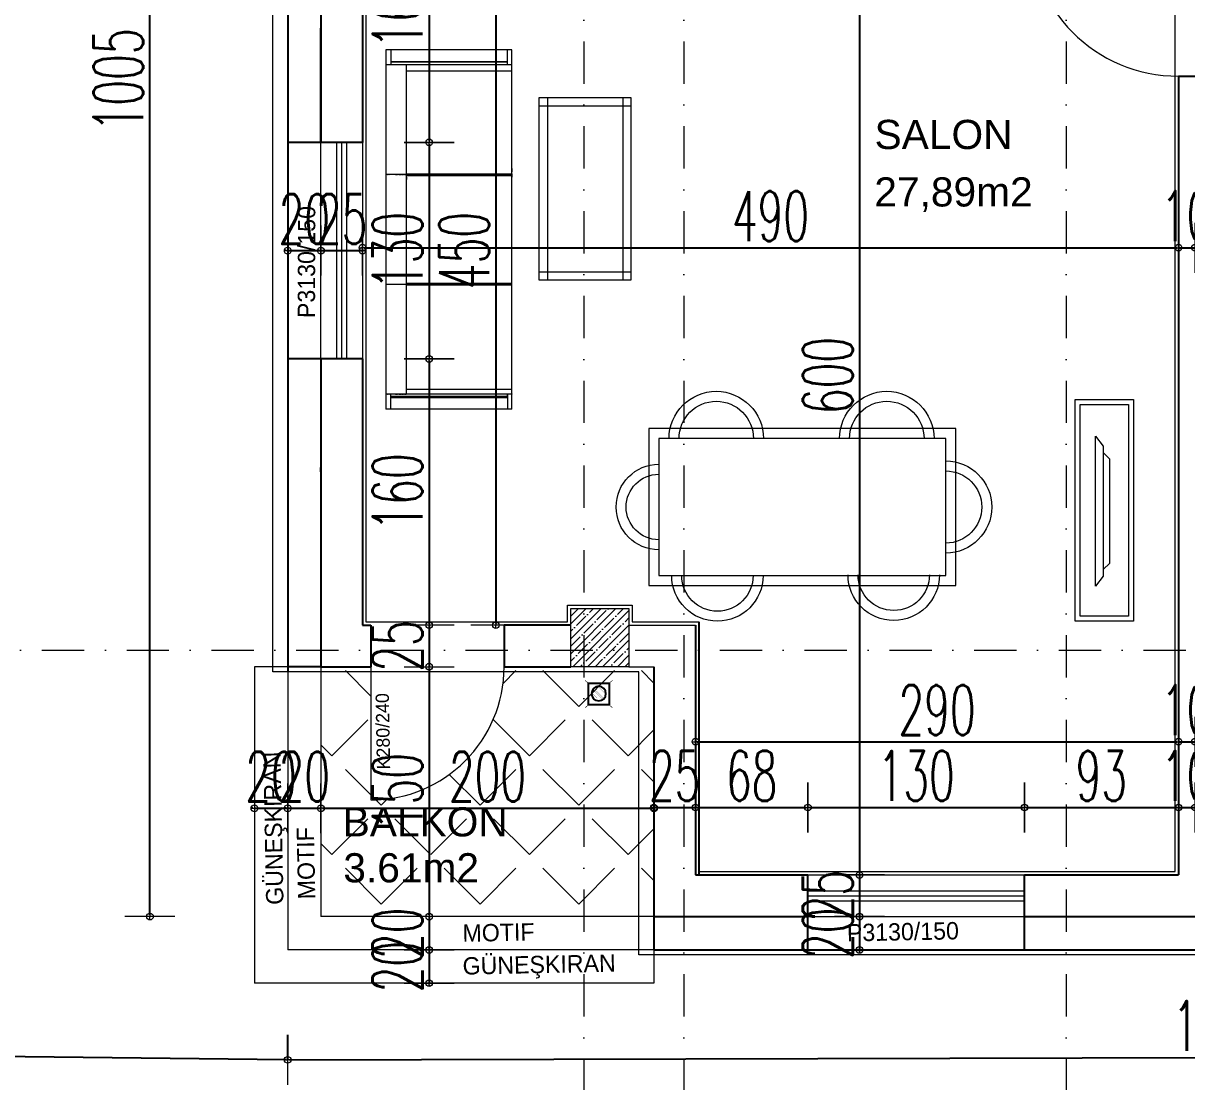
# Model space of a CAD drawing. Header units: millimetres. Extents: x -16104 to 67872, y -88009 to 12107.
# Drawn here: x 14898 to 15597, y -7693 to -7058 of the extents above; entities that cross this region are included whole.
import ezdxf

# ---------------------------------------------------------------- set-up
doc = ezdxf.new("R2010")
doc.units = ezdxf.units.MM
doc.linetypes.add('DASHDOTX2', pattern=[50.8, 25.4, -12.7, 0, -12.7])
doc.layers.get('0').update_dxf_attribs({"color": 241})
for name, color, linetype, lineweight in [('akslar', 144, 'Continuous', 20), ('bacas', 11, 'Continuous', 5), ('balkon', 6, 'Continuous', 5), ('duvar', 123, 'Continuous', 25), ('emsal&kolon', 1, 'Continuous', 5), ('kapı', 3, 'Continuous', 5), ('kolon', 1, 'Continuous', 5), ('OLCU', 54, 'Continuous', 13), ('pencere', 5, 'Continuous', 5), ('POZ', 36, 'Continuous', 18), ('SıVA', 40, 'Continuous', 9), ('tefriş', 30, 'Continuous', 5), ('ÖLÇÜ', 252, 'Continuous', 20)]:
    doc.layers.add(name, color=color, linetype=linetype, lineweight=lineweight)
doc.layers.add('tarama korıdor', color=33, linetype='Continuous')
doc.styles.add('DIM', font='Txttw.shx', dxfattribs={"width": 0.6})
doc.styles.add('M2', font='stylu.ttf', dxfattribs={"height": 10})
doc.dimstyles.new('50', dxfattribs={"dimscale": 0, "dimtxt": 30, "dimasz": 1, "dimexe": 0, "dimexo": 2, "dimgap": 4, "dimtad": 1, "dimdec": 0, "dimzin": 0, "dimdsep": 46, "dimtxsty": 'DIM', "dimblk1": 'DOT', "dimblk2": 'DOT', "dimsah": 1, "dimcen": 1.5, "dimdle": 3, "dimse1": 1, "dimse2": 1, "dimclrd": 256, "dimclre": 9, "dimclrt": 256, "dimadec": 0, "dimazin": 0, "dimtfac": 0.24, "dimtdec": 0, "dimtix": 1, "dimtmove": 2, "dimatfit": 3, "dimldrblk": 'DOT', "dimfxl": 0, "dimtolj": 1, "dimtzin": 15, "dimarcsym": 0})

# ---------------------------------------------------------------- blocks, each defined once
blk = doc.blocks.new('DFG')
at = {"layer": 'tefriş'}
for points in [[(38169.15, -3228.78), (38169.11, -3095.78), (38204.11, -3095.77), (38204.15, -3228.77)], [(38172.15, -3225.78), (38172.11, -3098.78), (38201.11, -3098.77), (38201.15, -3225.77)], [(38187.31, -3200.75), (38187.26, -3122.74), (38191.96, -3116.74), (38192.02, -3206.74)]]:
    blk.add_lwpolyline(points, close=True, dxfattribs=at)
blk.add_lwpolyline([(38187.26, -3126.64), (38183.36, -3130.59), (38183.41, -3192.9), (38187.31, -3196.85)], dxfattribs=at)
blk = doc.blocks.new('sec')
at = {"layer": 'bacas'}
for p, q in [((9731.12, -593.55), (9731.12, -669.3)), ((9731.12, -593.55), (9946.75, -593.55)), ((9731.12, -593.55), (9731.12, -669.3)), ((9736.37, -593.55), (9738.37, -593.55)), ((9736.37, -593.55), (9738.37, -593.55)), ((9739.62, -593.55), (9741.62, -593.55)), ((9739.62, -593.55), (9741.62, -593.55)), ((9740.12, -593.55), (9740.12, -669.3)), ((9740.37, -593.55), (9740.12, -593.55)), ((9740.12, -593.55), (9740.12, -669.3)), ((9740.37, -593.55), (9740.12, -593.55)), ((9743.12, -656.8), (9743.12, -593.55)), ((9743.12, -656.8), (9743.12, -593.55)), ((9797, -593.55), (9946.75, -593.55)), ((9805.56, -593.55), (9805.56, -656.8)), ((9805.56, -593.55), (9805.56, -656.8)), ((9806.12, -669.3), (9806.12, -593.55)), ((9806.12, -669.3), (9806.12, -593.55)), ((9806.62, -593.55), (9806.62, -656.8)), ((9806.62, -593.55), (9806.62, -656.8)), ((9872.37, -593.55), (9870.37, -593.55)), ((9872.37, -593.55), (9870.37, -593.55)), ((9871.18, -593.55), (9871.18, -656.8)), ((9871.62, -593.55), (9871.87, -593.55)), ((9871.62, -593.55), (9871.87, -593.55)), ((9871.87, -593.55), (9871.87, -669.3)), ((9872.25, -593.55), (9872.25, -656.8)), ((9875.62, -593.55), (9873.62, -593.55)), ((9875.62, -593.55), (9873.62, -593.55)), ((9934.26, -656.8), (9934.26, -593.55)), ((9937.83, -593.56), (9937.83, -669.31)), ((9946.83, -593.56), (9946.83, -669.31)), ((9946.83, -593.56), (9946.83, -669.31)), ((9740.12, -596.3), (9731.12, -596.3)), ((9740.12, -596.3), (9731.12, -596.3)), ((9737.12, -596.3), (9736.37, -596.3)), ((9737.12, -596.3), (9736.37, -596.3)), ((9738.12, -666.3), (9738.12, -596.3)), ((9738.12, -596.3), (9739.62, -596.3)), ((9738.12, -666.3), (9738.12, -596.3)), ((9738.12, -596.3), (9739.62, -596.3)), ((9738.37, -596.3), (9738.62, -596.3)), ((9738.37, -596.3), (9738.62, -596.3)), ((9738.62, -596.3), (9738.62, -666.3)), ((9738.62, -596.3), (9738.62, -666.3)), ((9937.75, -596.3), (9946.75, -596.3)), ((9937.75, -596.3), (9946.75, -596.3)), ((9939.33, -596.31), (9939.33, -666.31)), ((9939.33, -596.31), (9939.33, -666.31)), ((9939.83, -666.31), (9939.83, -596.31)), ((9939.83, -666.31), (9939.83, -596.31)), ((9740.12, -656.8), (9871.87, -656.8)), ((9740.12, -656.8), (9740.37, -656.8)), ((9740.12, -656.8), (9937.83, -656.8)), ((9740.12, -656.8), (9740.37, -656.8)), ((9741.62, -656.8), (9743.12, -656.8)), ((9741.62, -656.8), (9743.12, -656.8)), ((9870.37, -656.8), (9868.87, -656.8)), ((9870.37, -656.8), (9868.87, -656.8)), ((9871.87, -656.8), (9871.62, -656.8)), ((9871.87, -656.8), (9871.62, -656.8)), ((9740.12, -657.3), (9740.12, -657.05)), ((9740.12, -657.3), (9740.12, -657.05)), ((9740.12, -657.8), (9740.12, -657.55)), ((9740.12, -657.8), (9740.12, -657.55)), ((9740.12, -658.3), (9740.12, -658.05)), ((9740.12, -658.3), (9740.12, -658.05)), ((9740.12, -658.8), (9740.12, -658.55)), ((9740.12, -658.8), (9740.12, -658.55)), ((9740.12, -659.3), (9740.12, -659.05)), ((9740.12, -659.3), (9740.12, -659.05)), ((9740.12, -659.8), (9740.12, -659.55)), ((9740.12, -659.8), (9740.12, -659.55)), ((9740.12, -660.3), (9740.12, -660.05)), ((9740.12, -660.3), (9740.12, -660.05)), ((9740.12, -661.05), (9740.12, -660.55)), ((9740.12, -661.05), (9740.12, -660.55)), ((9740.12, -661.55), (9740.12, -661.3)), ((9740.12, -661.55), (9740.12, -661.3)), ((9740.12, -662.3), (9740.12, -662.05)), ((9740.12, -662.3), (9740.12, -662.05)), ((9740.12, -663.05), (9740.12, -662.8)), ((9740.12, -663.05), (9740.12, -662.8)), ((9740.12, -663.8), (9740.12, -663.55)), ((9740.12, -663.8), (9740.12, -663.55)), ((9871.87, -657.3), (9871.87, -657.05)), ((9871.87, -657.3), (9871.87, -657.05)), ((9871.87, -657.8), (9871.87, -657.55)), ((9871.87, -657.8), (9871.87, -657.55)), ((9871.87, -658.3), (9871.87, -658.05)), ((9871.87, -658.3), (9871.87, -658.05)), ((9871.87, -658.8), (9871.87, -658.55)), ((9871.87, -658.8), (9871.87, -658.55)), ((9871.87, -659.3), (9871.87, -659.05)), ((9871.87, -659.3), (9871.87, -659.05)), ((9871.87, -659.8), (9871.87, -659.55)), ((9871.87, -659.8), (9871.87, -659.55)), ((9871.87, -660.3), (9871.87, -660.05)), ((9871.87, -660.3), (9871.87, -660.05)), ((9871.87, -661.05), (9871.87, -660.55)), ((9871.87, -661.05), (9871.87, -660.55)), ((9871.87, -661.55), (9871.87, -661.3)), ((9871.87, -661.55), (9871.87, -661.3)), ((9871.87, -662.3), (9871.87, -662.05)), ((9871.87, -662.3), (9871.87, -662.05)), ((9871.87, -663.05), (9871.87, -662.8)), ((9871.87, -663.05), (9871.87, -662.8)), ((9871.87, -663.8), (9871.87, -663.55)), ((9871.87, -663.8), (9871.87, -663.55)), ((9731.12, -666.3), (9740.12, -666.3)), ((9731.12, -666.3), (9740.12, -666.3)), ((9946.83, -669.31), (9731.12, -669.3)), ((9740.12, -667.55), (9740.12, -667.3)), ((9740.12, -667.55), (9740.12, -667.3)), ((9740.12, -668.3), (9740.12, -668.05)), ((9740.12, -668.3), (9740.12, -668.05)), ((9946.83, -669.31), (9797.08, -669.31)), ((9871.87, -667.55), (9871.87, -667.3)), ((9871.87, -667.55), (9871.87, -667.3)), ((9871.87, -668.3), (9871.87, -668.05)), ((9871.87, -668.3), (9871.87, -668.05)), ((9946.83, -666.31), (9937.83, -666.31)), ((9946.83, -666.31), (9937.83, -666.31))]:
    blk.add_line(p, q, dxfattribs=at)
blk = doc.blocks.new('NEWBLOCK5')
at = {"layer": 'bacas'}
for p, q in [((1.4704, -0.1965), (0.3729, -0.1965)), ((0.3729, -0.1965), (0.3729, -0.749)), ((0.4229, -0.1965), (0.4229, -0.749)), ((1.4204, -0.1965), (1.4204, -0.749)), ((1.4704, -0.749), (1.4704, -0.1965)), ((0.3729, -0.2465), (1.4704, -0.2465)), ((1.4704, -0.7015), (0.3729, -0.7015)), ((0.3729, -0.749), (1.4704, -0.749))]:
    blk.add_line(p, q, dxfattribs=at)
blk = doc.blocks.new('rb')
at = {"layer": 'tefriş'}
for points in [[(1548.4, 487.07), (1595.5, 487.07), (1595.5, 394.92), (1548.4, 394.92)], [(1551.4, 484.07), (1592.5, 484.07), (1592.5, 397.92), (1551.4, 397.92)]]:
    blk.add_lwpolyline(points, close=True, dxfattribs=at)
for centre, radius, start, end in [((1571.95, 484.07), 12.83, 0, 180), ((1571.95, 484.07), 9.83, 0, 180), ((1551.4, 466.84), 14.18, 90, 270), ((1592.5, 466.49), 13.72, 270, 90), ((1551.4, 466.84), 11.18, 90, 270), ((1592.5, 466.49), 10.72, 270, 90), ((1551.4, 415.62), 14.18, 90, 270), ((1551.4, 415.62), 11.18, 90, 270), ((1592.29, 413.54), 13.72, 270, 90), ((1592.29, 413.54), 10.72, 270, 90), ((1571.95, 397.92), 13.83, 180, 0), ((1571.95, 397.92), 10.83, 180, 0)]:
    blk.add_arc(centre, radius, start, end, dxfattribs=at)
blk = doc.blocks.new('DOT')
for p, q in [((0, 15), (0, -15)), ((-2, 0), (0, 0)), ((2, 0), (0, 0))]:
    blk.add_line(p, q)
blk.add_circle((0, 0), 2)
blk = doc.blocks.new('*D6385')
at = {"layer": 'Defpoints', "color": 0, "transparency": 16777216}
for p in [(15101.71, -6969.56), (15101.71, -7129.31), (15141.71, -7129.31)]:
    blk.add_point(p, dxfattribs=at)
at = {"layer": 'OLCU', "lineweight": -2, "transparency": 16777216}
blk.add_line((15141.71, -6970.56), (15141.71, -7128.31), dxfattribs=at)
for p, rotation in [((15141.71, -6969.56), 90), ((15141.71, -7129.31), 270)]:
    blk.add_blockref('DOT', p, dxfattribs=dict(at, rotation=rotation))
at = {"layer": 'OLCU', "transparency": 16777216, "insert": (15122.71, -7049.44), "char_height": 30, "attachment_point": 5, "rotation": 90, "style": 'DIM'}
blk.add_mtext('\\A1;160', dxfattribs=at)
blk = doc.blocks.new('*D6386')
at = {"layer": 'Defpoints', "color": 0, "transparency": 16777216}
for p in [(15101.71, -7129.31), (15101.71, -7259.31), (15141.71, -7259.31)]:
    blk.add_point(p, dxfattribs=at)
at = {"layer": 'OLCU', "lineweight": -2, "transparency": 16777216}
blk.add_line((15141.71, -7130.31), (15141.71, -7258.31), dxfattribs=at)
for p, rotation in [((15141.71, -7129.31), 90), ((15141.71, -7259.31), 270)]:
    blk.add_blockref('DOT', p, dxfattribs=dict(at, rotation=rotation))
at = {"layer": 'OLCU', "transparency": 16777216, "insert": (15122.71, -7194.31), "char_height": 30, "attachment_point": 5, "rotation": 90, "style": 'DIM'}
blk.add_mtext('\\A1;130', dxfattribs=at)
blk = doc.blocks.new('*D6387')
at = {"layer": 'Defpoints', "color": 0, "transparency": 16777216}
for p in [(15101.71, -7259.31), (15101.71, -7419.06), (15141.71, -7419.06)]:
    blk.add_point(p, dxfattribs=at)
at = {"layer": 'OLCU', "lineweight": -2, "transparency": 16777216}
blk.add_line((15141.71, -7260.31), (15141.71, -7418.06), dxfattribs=at)
for p, rotation in [((15141.71, -7259.31), 90), ((15141.71, -7419.06), 270)]:
    blk.add_blockref('DOT', p, dxfattribs=dict(at, rotation=rotation))
at = {"layer": 'OLCU', "transparency": 16777216, "insert": (15122.71, -7339.19), "char_height": 30, "attachment_point": 5, "rotation": 90, "style": 'DIM'}
blk.add_mtext('\\A1;160', dxfattribs=at)
blk = doc.blocks.new('*D6388')
at = {"layer": 'Defpoints', "color": 0, "transparency": 16777216}
for p in [(15106.71, -7419.06), (15106.71, -7444.06), (15141.71, -7444.06)]:
    blk.add_point(p, dxfattribs=at)
at = {"layer": 'OLCU', "lineweight": -2, "transparency": 16777216}
for p, q in [((15141.71, -7418.06), (15141.71, -7417.06)), ((15141.71, -7419.06), (15141.71, -7444.06)), ((15141.71, -7445.06), (15141.71, -7446.06))]:
    blk.add_line(p, q, dxfattribs=at)
for p, rotation in [((15141.71, -7419.06), 270), ((15141.71, -7444.06), 90)]:
    blk.add_blockref('DOT', p, dxfattribs=dict(at, rotation=rotation))
at = {"layer": 'OLCU', "transparency": 16777216, "insert": (15122.71, -7431.56), "char_height": 30, "attachment_point": 5, "rotation": 90, "style": 'DIM'}
blk.add_mtext('\\A1;25', dxfattribs=at)
blk = doc.blocks.new('*D6389')
at = {"layer": 'Defpoints', "color": 0, "transparency": 16777216}
for p in [(15106.71, -7444.06), (15106.71, -7594.06), (15141.71, -7594.06)]:
    blk.add_point(p, dxfattribs=at)
at = {"layer": 'OLCU', "lineweight": -2, "transparency": 16777216}
blk.add_line((15141.71, -7445.06), (15141.71, -7593.06), dxfattribs=at)
for p, rotation in [((15141.71, -7444.06), 90), ((15141.71, -7594.06), 270)]:
    blk.add_blockref('DOT', p, dxfattribs=dict(at, rotation=rotation))
at = {"layer": 'OLCU', "transparency": 16777216, "insert": (15122.71, -7519.06), "char_height": 30, "attachment_point": 5, "rotation": 90, "style": 'DIM'}
blk.add_mtext('\\A1;150', dxfattribs=at)
blk = doc.blocks.new('*D6390')
at = {"layer": 'Defpoints', "color": 0, "transparency": 16777216}
for p in [(15141.71, -7594.06), (15141.71, -7614.06), (15142.54, -7614.06)]:
    blk.add_point(p, dxfattribs=at)
at = {"layer": 'OLCU', "lineweight": -2, "transparency": 16777216}
for p, q in [((15141.71, -7593.06), (15141.71, -7592.06)), ((15141.71, -7594.06), (15141.71, -7614.06)), ((15141.71, -7615.06), (15141.71, -7616.06))]:
    blk.add_line(p, q, dxfattribs=at)
for p, rotation in [((15141.71, -7594.06), 270), ((15141.71, -7614.06), 90)]:
    blk.add_blockref('DOT', p, dxfattribs=dict(at, rotation=rotation))
at = {"layer": 'OLCU', "transparency": 16777216, "insert": (15122.71, -7604.06), "char_height": 30, "attachment_point": 5, "rotation": 90, "style": 'DIM'}
blk.add_mtext('\\A1;20', dxfattribs=at)
blk = doc.blocks.new('*D6079')
at = {"layer": 'Defpoints', "color": 0, "transparency": 16777216}
for p in [(15141.71, -7614.06), (15141.71, -7634.06), (15141.71, -7634.06)]:
    blk.add_point(p, dxfattribs=at)
at = {"layer": 'OLCU', "lineweight": -2, "transparency": 16777216}
for p, q in [((15141.71, -7613.06), (15141.71, -7612.06)), ((15141.71, -7614.06), (15141.71, -7634.06)), ((15141.71, -7635.06), (15141.71, -7636.06))]:
    blk.add_line(p, q, dxfattribs=at)
for p, rotation in [((15141.71, -7614.06), 270), ((15141.71, -7634.06), 90)]:
    blk.add_blockref('DOT', p, dxfattribs=dict(at, rotation=rotation))
at = {"layer": 'OLCU', "transparency": 16777216, "insert": (15122.71, -7624.06), "char_height": 30, "attachment_point": 5, "rotation": 90, "style": 'DIM'}
blk.add_mtext('\\A1;20', dxfattribs=at)
blk = doc.blocks.new('*D6084')
at = {"layer": 'Defpoints', "color": 0, "transparency": 16777216}
for p in [(15181.71, -6969.56), (15181.71, -7419.06), (15181.71, -7419.06)]:
    blk.add_point(p, dxfattribs=at)
at = {"layer": 'OLCU', "lineweight": -2, "transparency": 16777216}
blk.add_line((15181.71, -6970.56), (15181.71, -7418.06), dxfattribs=at)
for p, rotation in [((15181.71, -6969.56), 90), ((15181.71, -7419.06), 270)]:
    blk.add_blockref('DOT', p, dxfattribs=dict(at, rotation=rotation))
at = {"layer": 'OLCU', "transparency": 16777216, "insert": (15162.71, -7194.31), "char_height": 30, "attachment_point": 5, "rotation": 90, "style": 'DIM'}
blk.add_mtext('\\A1;450', dxfattribs=at)
blk = doc.blocks.new('*D6420')
at = {"layer": 'Defpoints', "color": 0, "transparency": 16777216}
for p in [(15076.71, -7194.31), (15056.71, -7259.31), (15076.71, -7259.31)]:
    blk.add_point(p, dxfattribs=at)
at = {"layer": 'OLCU', "lineweight": -2, "transparency": 16777216}
for p, q in [((15055.71, -7194.31), (15054.71, -7194.31)), ((15056.71, -7194.31), (15076.71, -7194.31)), ((15077.71, -7194.31), (15078.71, -7194.31))]:
    blk.add_line(p, q, dxfattribs=at)
blk.add_blockref('DOT', (15056.71, -7194.31), dxfattribs=at)
at = {"layer": 'OLCU', "lineweight": -2, "transparency": 16777216, "rotation": 180}
blk.add_blockref('DOT', (15076.71, -7194.31), dxfattribs=at)
at = {"layer": 'OLCU', "transparency": 16777216, "insert": (15066.71, -7175.31), "char_height": 30, "attachment_point": 5, "style": 'DIM'}
blk.add_mtext('\\A1;20', dxfattribs=at)
blk = doc.blocks.new('*D6122')
at = {"layer": 'Defpoints', "color": 0, "transparency": 16777216}
for p in [(15076.71, -7194.31), (15101.71, -7194.31), (15101.71, -7194.31)]:
    blk.add_point(p, dxfattribs=at)
at = {"layer": 'OLCU', "lineweight": -2, "transparency": 16777216}
for p, q in [((15075.71, -7194.31), (15074.71, -7194.31)), ((15076.71, -7194.31), (15101.71, -7194.31)), ((15102.71, -7194.31), (15103.71, -7194.31))]:
    blk.add_line(p, q, dxfattribs=at)
blk.add_blockref('DOT', (15076.71, -7194.31), dxfattribs=at)
at = {"layer": 'OLCU', "lineweight": -2, "transparency": 16777216, "rotation": 180}
blk.add_blockref('DOT', (15101.71, -7194.31), dxfattribs=at)
at = {"layer": 'OLCU', "transparency": 16777216, "insert": (15089.21, -7175.31), "char_height": 30, "attachment_point": 5, "style": 'DIM'}
blk.add_mtext('\\A1;25', dxfattribs=at)
blk = doc.blocks.new('*D6123')
at = {"layer": 'Defpoints', "color": 0, "transparency": 16777216}
for p in [(15101.71, -7194.31), (15591.71, -7192.53), (15591.71, -7194.31)]:
    blk.add_point(p, dxfattribs=at)
at = {"layer": 'OLCU', "lineweight": -2, "transparency": 16777216}
blk.add_line((15102.71, -7192.53), (15590.71, -7192.53), dxfattribs=at)
at = {"layer": 'OLCU', "lineweight": -2, "transparency": 16777216, "rotation": 180}
blk.add_blockref('DOT', (15101.71, -7192.53), dxfattribs=at)
at = {"layer": 'OLCU', "lineweight": -2, "transparency": 16777216}
blk.add_blockref('DOT', (15591.71, -7192.53), dxfattribs=at)
at = {"layer": 'OLCU', "transparency": 16777216, "insert": (15346.71, -7173.53), "char_height": 30, "attachment_point": 5, "style": 'DIM'}
blk.add_mtext('\\A1;490', dxfattribs=at)
blk = doc.blocks.new('*D6124')
at = {"layer": 'Defpoints', "color": 0, "transparency": 16777216}
for p in [(15591.71, -7192.53), (15601.71, -7192.53), (15601.71, -7192.53)]:
    blk.add_point(p, dxfattribs=at)
at = {"layer": 'OLCU', "lineweight": -2, "transparency": 16777216}
for p, q in [((15590.71, -7192.53), (15589.71, -7192.53)), ((15591.71, -7192.53), (15601.71, -7192.53)), ((15602.71, -7192.53), (15603.71, -7192.53))]:
    blk.add_line(p, q, dxfattribs=at)
blk.add_blockref('DOT', (15591.71, -7192.53), dxfattribs=at)
at = {"layer": 'OLCU', "lineweight": -2, "transparency": 16777216, "rotation": 180}
blk.add_blockref('DOT', (15601.71, -7192.53), dxfattribs=at)
at = {"layer": 'OLCU', "transparency": 16777216, "insert": (15596.71, -7173.53), "char_height": 30, "attachment_point": 5, "style": 'DIM'}
blk.add_mtext('\\A1;10', dxfattribs=at)
blk = doc.blocks.new('*D6129')
at = {"layer": 'Defpoints', "color": 0, "transparency": 16777216}
for p in [(15036.71, -7529.06), (15056.71, -7529.06), (15056.71, -7529.06)]:
    blk.add_point(p, dxfattribs=at)
at = {"layer": 'OLCU', "lineweight": -2, "transparency": 16777216}
for p, q in [((15035.71, -7529.06), (15034.71, -7529.06)), ((15036.71, -7529.06), (15056.71, -7529.06)), ((15057.71, -7529.06), (15058.71, -7529.06))]:
    blk.add_line(p, q, dxfattribs=at)
blk.add_blockref('DOT', (15036.71, -7529.06), dxfattribs=at)
at = {"layer": 'OLCU', "lineweight": -2, "transparency": 16777216, "rotation": 180}
blk.add_blockref('DOT', (15056.71, -7529.06), dxfattribs=at)
at = {"layer": 'OLCU', "transparency": 16777216, "insert": (15046.71, -7510.06), "char_height": 30, "attachment_point": 5, "style": 'DIM'}
blk.add_mtext('\\A1;20', dxfattribs=at)
blk = doc.blocks.new('*D6421')
at = {"layer": 'Defpoints', "color": 0, "transparency": 16777216}
for p in [(15056.71, -7529.06), (15076.71, -7529.06), (15076.71, -7529.06)]:
    blk.add_point(p, dxfattribs=at)
at = {"layer": 'OLCU', "lineweight": -2, "transparency": 16777216}
for p, q in [((15055.71, -7529.06), (15054.71, -7529.06)), ((15056.71, -7529.06), (15076.71, -7529.06)), ((15077.71, -7529.06), (15078.71, -7529.06))]:
    blk.add_line(p, q, dxfattribs=at)
blk.add_blockref('DOT', (15056.71, -7529.06), dxfattribs=at)
at = {"layer": 'OLCU', "lineweight": -2, "transparency": 16777216, "rotation": 180}
blk.add_blockref('DOT', (15076.71, -7529.06), dxfattribs=at)
at = {"layer": 'OLCU', "transparency": 16777216, "insert": (15066.71, -7510.06), "char_height": 30, "attachment_point": 5, "style": 'DIM'}
blk.add_mtext('\\A1;20', dxfattribs=at)
blk = doc.blocks.new('*D6422')
at = {"layer": 'Defpoints', "color": 0, "transparency": 16777216}
for p in [(15076.71, -7454.06), (15276.71, -7454.06), (15276.71, -7529.06)]:
    blk.add_point(p, dxfattribs=at)
at = {"layer": 'OLCU', "lineweight": -2, "transparency": 16777216}
blk.add_line((15077.71, -7529.06), (15275.71, -7529.06), dxfattribs=at)
at = {"layer": 'OLCU', "lineweight": -2, "transparency": 16777216, "rotation": 180}
blk.add_blockref('DOT', (15076.71, -7529.06), dxfattribs=at)
at = {"layer": 'OLCU', "lineweight": -2, "transparency": 16777216}
blk.add_blockref('DOT', (15276.71, -7529.06), dxfattribs=at)
at = {"layer": 'OLCU', "transparency": 16777216, "insert": (15176.71, -7510.06), "char_height": 30, "attachment_point": 5, "style": 'DIM'}
blk.add_mtext('\\A1;200', dxfattribs=at)
blk = doc.blocks.new('*D6130')
at = {"layer": 'Defpoints', "color": 0, "transparency": 16777216}
for p in [(15276.71, -7528.58), (15301.71, -7528.58), (15301.71, -7528.58)]:
    blk.add_point(p, dxfattribs=at)
at = {"layer": 'OLCU', "lineweight": -2, "transparency": 16777216}
for p, q in [((15275.71, -7528.58), (15274.71, -7528.58)), ((15276.71, -7528.58), (15301.71, -7528.58)), ((15302.71, -7528.58), (15303.71, -7528.58))]:
    blk.add_line(p, q, dxfattribs=at)
blk.add_blockref('DOT', (15276.71, -7528.58), dxfattribs=at)
at = {"layer": 'OLCU', "lineweight": -2, "transparency": 16777216, "rotation": 180}
blk.add_blockref('DOT', (15301.71, -7528.58), dxfattribs=at)
at = {"layer": 'OLCU', "transparency": 16777216, "insert": (15289.21, -7509.58), "char_height": 30, "attachment_point": 5, "style": 'DIM'}
blk.add_mtext('\\A1;25', dxfattribs=at)
blk = doc.blocks.new('*D6131')
at = {"layer": 'Defpoints', "color": 0, "transparency": 16777216}
for p in [(15369.21, -7528.58), (15301.71, -7569.06), (15369.21, -7579.06)]:
    blk.add_point(p, dxfattribs=at)
at = {"layer": 'OLCU', "lineweight": -2, "transparency": 16777216}
blk.add_line((15302.71, -7528.58), (15368.21, -7528.58), dxfattribs=at)
at = {"layer": 'OLCU', "lineweight": -2, "transparency": 16777216, "rotation": 180}
blk.add_blockref('DOT', (15301.71, -7528.58), dxfattribs=at)
at = {"layer": 'OLCU', "lineweight": -2, "transparency": 16777216}
blk.add_blockref('DOT', (15369.21, -7528.58), dxfattribs=at)
at = {"layer": 'OLCU', "transparency": 16777216, "insert": (15335.46, -7509.58), "char_height": 30, "attachment_point": 5, "style": 'DIM'}
blk.add_mtext('\\A1;68', dxfattribs=at)
blk = doc.blocks.new('*D6132')
at = {"layer": 'Defpoints', "color": 0, "transparency": 16777216}
for p in [(15499.21, -7528.61), (15369.21, -7579.06), (15499.21, -7579.06)]:
    blk.add_point(p, dxfattribs=at)
at = {"layer": 'OLCU', "lineweight": -2, "transparency": 16777216}
blk.add_line((15370.21, -7528.61), (15498.21, -7528.61), dxfattribs=at)
at = {"layer": 'OLCU', "lineweight": -2, "transparency": 16777216, "rotation": 180}
blk.add_blockref('DOT', (15369.21, -7528.61), dxfattribs=at)
at = {"layer": 'OLCU', "lineweight": -2, "transparency": 16777216}
blk.add_blockref('DOT', (15499.21, -7528.61), dxfattribs=at)
at = {"layer": 'OLCU', "transparency": 16777216, "insert": (15434.21, -7509.61), "char_height": 30, "attachment_point": 5, "style": 'DIM'}
blk.add_mtext('\\A1;130', dxfattribs=at)
blk = doc.blocks.new('*D6133')
at = {"layer": 'Defpoints', "color": 0, "transparency": 16777216}
for p in [(15499.21, -7528.61), (15591.71, -7528.61), (15591.71, -7528.61)]:
    blk.add_point(p, dxfattribs=at)
at = {"layer": 'OLCU', "lineweight": -2, "transparency": 16777216}
blk.add_line((15500.21, -7528.61), (15590.71, -7528.61), dxfattribs=at)
at = {"layer": 'OLCU', "lineweight": -2, "transparency": 16777216, "rotation": 180}
blk.add_blockref('DOT', (15499.21, -7528.61), dxfattribs=at)
at = {"layer": 'OLCU', "lineweight": -2, "transparency": 16777216}
blk.add_blockref('DOT', (15591.71, -7528.61), dxfattribs=at)
at = {"layer": 'OLCU', "transparency": 16777216, "insert": (15545.46, -7509.61), "char_height": 30, "attachment_point": 5, "style": 'DIM'}
blk.add_mtext('\\A1;93', dxfattribs=at)
blk = doc.blocks.new('*D6134')
at = {"layer": 'Defpoints', "color": 0, "transparency": 16777216}
for p in [(15591.71, -7528.61), (15601.71, -7528.61), (15601.71, -7528.61)]:
    blk.add_point(p, dxfattribs=at)
at = {"layer": 'OLCU', "lineweight": -2, "transparency": 16777216}
for p, q in [((15590.71, -7528.61), (15589.71, -7528.61)), ((15591.71, -7528.61), (15601.71, -7528.61)), ((15602.71, -7528.61), (15603.71, -7528.61))]:
    blk.add_line(p, q, dxfattribs=at)
blk.add_blockref('DOT', (15591.71, -7528.61), dxfattribs=at)
at = {"layer": 'OLCU', "lineweight": -2, "transparency": 16777216, "rotation": 180}
blk.add_blockref('DOT', (15601.71, -7528.61), dxfattribs=at)
at = {"layer": 'OLCU', "transparency": 16777216, "insert": (15596.71, -7509.61), "char_height": 30, "attachment_point": 5, "style": 'DIM'}
blk.add_mtext('\\A1;10', dxfattribs=at)
blk = doc.blocks.new('*D6140')
at = {"layer": 'Defpoints', "color": 0, "transparency": 16777216}
for p in [(15301.71, -7489.06), (15591.71, -7489.06), (15591.71, -7489.06)]:
    blk.add_point(p, dxfattribs=at)
at = {"layer": 'OLCU', "lineweight": -2, "transparency": 16777216}
blk.add_line((15302.71, -7489.06), (15590.71, -7489.06), dxfattribs=at)
at = {"layer": 'OLCU', "lineweight": -2, "transparency": 16777216, "rotation": 180}
blk.add_blockref('DOT', (15301.71, -7489.06), dxfattribs=at)
at = {"layer": 'OLCU', "lineweight": -2, "transparency": 16777216}
blk.add_blockref('DOT', (15591.71, -7489.06), dxfattribs=at)
at = {"layer": 'OLCU', "transparency": 16777216, "insert": (15446.71, -7470.06), "char_height": 30, "attachment_point": 5, "style": 'DIM'}
blk.add_mtext('\\A1;290', dxfattribs=at)
blk = doc.blocks.new('*D6141')
at = {"layer": 'Defpoints', "color": 0, "transparency": 16777216}
for p in [(15591.71, -7489.06), (15601.71, -7489.06), (15601.71, -7489.06)]:
    blk.add_point(p, dxfattribs=at)
at = {"layer": 'OLCU', "lineweight": -2, "transparency": 16777216}
for p, q in [((15590.71, -7489.06), (15589.71, -7489.06)), ((15591.71, -7489.06), (15601.71, -7489.06)), ((15602.71, -7489.06), (15603.71, -7489.06))]:
    blk.add_line(p, q, dxfattribs=at)
blk.add_blockref('DOT', (15591.71, -7489.06), dxfattribs=at)
at = {"layer": 'OLCU', "lineweight": -2, "transparency": 16777216, "rotation": 180}
blk.add_blockref('DOT', (15601.71, -7489.06), dxfattribs=at)
at = {"layer": 'OLCU', "transparency": 16777216, "insert": (15596.71, -7470.06), "char_height": 30, "attachment_point": 5, "style": 'DIM'}
blk.add_mtext('\\A1;10', dxfattribs=at)
blk = doc.blocks.new('*D6303')
at = {"layer": 'Defpoints', "color": 0, "transparency": 16777216}
for p in [(16181.71, -7677.27), (16181.71, -7677.27), (15056.71, -7680.01)]:
    blk.add_point(p, dxfattribs=at)
at = {"layer": 'OLCU', "lineweight": -2, "transparency": 16777216}
blk.add_line((15057.71, -7680.01), (16180.71, -7677.27), dxfattribs=at)
for p, rotation in [((15056.71, -7680.01), 180.1399202823359), ((16181.71, -7677.27), 0.1399202823359238)]:
    blk.add_blockref('DOT', p, dxfattribs=dict(at, rotation=rotation))
at = {"layer": 'OLCU', "transparency": 16777216, "insert": (15619.16, -7659.64), "char_height": 30, "attachment_point": 5, "rotation": 0.13992, "style": 'DIM'}
blk.add_mtext('\\A1;1125', dxfattribs=at)
blk = doc.blocks.new('A$C412C2498')
at = {"color": 5, "const_width": 0.6}
for points in [[(3.6, 24.3), (0.2, 27)], [(23.8, 24.3), (27.3, 27)], [(3.6, 3), (0.2, 0.2)], [(23.8, 3), (27.3, 0.2)]]:
    blk.add_lwpolyline(points, dxfattribs=at)
at = {"color": 5}
blk.add_lwpolyline([(23.8, 24.3), (3.6, 24.3), (3.6, 3), (23.8, 3)], close=True, dxfattribs=at)
at = {"const_width": 0.1}
for points in [[(6.7, 12.2), (14.6, 20.2)], [(6.8, 14.5), (12.4, 20.1)], [(7.1, 10.4), (16.4, 19.7)], [(7.9, 9.1), (17.8, 19)], [(8.8, 8), (18.9, 18.1)], [(10, 7.1), (19.8, 16.9)], [(11.3, 6.4), (20.4, 15.6)], [(13, 6), (20.8, 13.8)], [(14.8, 6.1), (20.8, 12.1)], [(17.4, 7), (19.8, 9.4)]]:
    blk.add_lwpolyline(points, dxfattribs=at)
blk.add_circle((13.7, 13.1), 7.12)
blk = doc.blocks.new('A$C5E2C1EC0')
at = {"xscale": 0.6105719971092185, "yscale": 0.6105719971092185, "zscale": 0.6105719971092185}
blk.add_blockref('A$C412C2498', (0, 0), dxfattribs=at)
blk = doc.blocks.new('*D6038')
at = {"layer": 'Defpoints', "color": 0, "transparency": 16777216}
for p in [(14424.71, -7672.63), (14424.71, -7672.63), (15056.71, -7680.01)]:
    blk.add_point(p, dxfattribs=at)
at = {"layer": 'OLCU', "lineweight": -2, "transparency": 16777216}
blk.add_line((15055.71, -7680), (14425.71, -7672.65), dxfattribs=at)
for p, rotation in [((14424.71, -7672.63), 179.3311844585351), ((15056.71, -7680.01), 359.3311844585351)]:
    blk.add_blockref('DOT', p, dxfattribs=dict(at, rotation=rotation))
at = {"layer": 'OLCU', "transparency": 16777216, "insert": (14740.93, -7657.32), "char_height": 30, "attachment_point": 5, "rotation": 359.33118, "style": 'DIM'}
blk.add_mtext('\\A1;632', dxfattribs=at)
blk = doc.blocks.new('*D6349')
at = {"layer": 'Defpoints', "color": 0, "transparency": 16777216}
for p in [(14974, -6589.56), (15076.71, -6589.56), (15076.71, -7594.06)]:
    blk.add_point(p, dxfattribs=at)
at = {"layer": 'OLCU', "lineweight": -2, "transparency": 16777216}
blk.add_line((14974, -7593.06), (14974, -6590.56), dxfattribs=at)
for p, rotation in [((14974, -6589.56), 90), ((14974, -7594.06), 270)]:
    blk.add_blockref('DOT', p, dxfattribs=dict(at, rotation=rotation))
at = {"layer": 'OLCU', "transparency": 16777216, "insert": (14955, -7091.81), "char_height": 30, "attachment_point": 5, "rotation": 90, "style": 'DIM'}
blk.add_mtext('\\A1;1005', dxfattribs=at)
blk = doc.blocks.new('*D6332')
at = {"layer": 'Defpoints', "color": 0, "transparency": 16777216}
for p in [(15400.12, -6969.56), (15400.12, -7569.06), (15400.12, -7569.06)]:
    blk.add_point(p, dxfattribs=at)
at = {"layer": 'OLCU', "lineweight": -2, "transparency": 16777216}
blk.add_line((15400.12, -6970.56), (15400.12, -7568.06), dxfattribs=at)
for p, rotation in [((15400.12, -6969.56), 90), ((15400.12, -7569.06), 270)]:
    blk.add_blockref('DOT', p, dxfattribs=dict(at, rotation=rotation))
at = {"layer": 'OLCU', "transparency": 16777216, "insert": (15381.12, -7269.31), "char_height": 30, "attachment_point": 5, "rotation": 90, "style": 'DIM'}
blk.add_mtext('\\A1;600', dxfattribs=at)
blk = doc.blocks.new('*D6333')
at = {"layer": 'Defpoints', "color": 0, "transparency": 16777216}
for p in [(15400.12, -7569.06), (15400.12, -7594.06), (15400.12, -7594.06)]:
    blk.add_point(p, dxfattribs=at)
at = {"layer": 'OLCU', "lineweight": -2, "transparency": 16777216}
for p, q in [((15400.12, -7568.06), (15400.12, -7567.06)), ((15400.12, -7569.06), (15400.12, -7594.06)), ((15400.12, -7595.06), (15400.12, -7596.06))]:
    blk.add_line(p, q, dxfattribs=at)
for p, rotation in [((15400.12, -7569.06), 270), ((15400.12, -7594.06), 90)]:
    blk.add_blockref('DOT', p, dxfattribs=dict(at, rotation=rotation))
at = {"layer": 'OLCU', "transparency": 16777216, "insert": (15381.12, -7581.56), "char_height": 30, "attachment_point": 5, "rotation": 90, "style": 'DIM'}
blk.add_mtext('\\A1;25', dxfattribs=at)
blk = doc.blocks.new('*D6334')
at = {"layer": 'Defpoints', "color": 0, "transparency": 16777216}
for p in [(15400.12, -7594.06), (15400.12, -7614.06), (15400.12, -7614.06)]:
    blk.add_point(p, dxfattribs=at)
at = {"layer": 'OLCU', "lineweight": -2, "transparency": 16777216}
for p, q in [((15400.12, -7593.06), (15400.12, -7592.06)), ((15400.12, -7594.06), (15400.12, -7614.06)), ((15400.12, -7615.06), (15400.12, -7616.06))]:
    blk.add_line(p, q, dxfattribs=at)
for p, rotation in [((15400.12, -7594.06), 270), ((15400.12, -7614.06), 90)]:
    blk.add_blockref('DOT', p, dxfattribs=dict(at, rotation=rotation))
at = {"layer": 'OLCU', "transparency": 16777216, "insert": (15381.12, -7604.06), "char_height": 30, "attachment_point": 5, "rotation": 90, "style": 'DIM'}
blk.add_mtext('\\A1;20', dxfattribs=at)

msp = doc.modelspace()

# ---------------------------------------------------------------- hatches: boundary and pattern name
at = {"layer": 'kolon'}
h = msp.add_hatch(dxfattribs=at)
h.set_pattern_fill('ANSI35,_O', color=256)
h.set_pattern_definition([(45, (-6379.724, -11854.48), (-4.490128, 4.490128), []), (45, (-6375.234, -11854.48), (-4.490128, 4.490128), [7.9375, -1.5875, 0, -1.5875])])
h.paths.add_polyline_path([(15261.71, -7444.06), (15261.71, -7409.06), (15226.71, -7409.06), (15226.71, -7444.06)])
at = {"layer": 'ÖLÇÜ'}
h = msp.add_hatch(dxfattribs=at)
h.set_pattern_fill('ANGLE,_O', color=256, scale=6, angle=45)
h.set_pattern_definition([(45, (-0.838, 0), (-29.63485, 29.63485), [30.48, -11.43]), (135, (-0.838, 0), (-29.63485, -29.63485), [30.48, -11.43])])
h.paths.add_polyline_path([(15276.71, -7444.06), (15261.71, -7444.06), (15234.67, -7444.06), (15234.67, -7594.06), (15276.71, -7594.06)])
h.paths.add_polyline_path([(15234.67, -7444.06), (15226.71, -7444.06), (15186.71, -7444.06, -0.414214), (15106.71, -7524.06), (15106.71, -7444.06), (15076.71, -7444.06), (15076.71, -7594.06), (15234.67, -7594.06)])
h.paths.add_polyline_path([(15100.21, -7547.99), (15100.21, -7490.13), (15145.21, -7490.13), (15145.21, -7547.99)], flags=24)
h.paths.add_polyline_path([(15100.21, -7626.13), (15100.21, -7581.99), (15145.21, -7581.99), (15145.21, -7626.13)], flags=9)
h.paths.add_polyline_path([(15044.64, -7487.56), (15088.78, -7487.56), (15088.78, -7532.56), (15044.64, -7532.56)], flags=9)
h.paths.add_polyline_path([(15146.06, -7487.56), (15207.35, -7487.56), (15207.35, -7532.56), (15146.06, -7532.56)], flags=25)
h.paths.add_polyline_path([(15088.06, -7551.49), (15176.03, -7551.49), (15176.03, -7578.12), (15088.06, -7578.12)], flags=24)
h.paths.add_polyline_path([(15089.16, -7523.68), (15193.3, -7523.68), (15193.3, -7550.54), (15089.16, -7550.54)], flags=24)

# ---------------------------------------------------------------- linework, layer by layer
at = {"layer": 'akslar', "linetype": 'DASHDOTX2'}
for p, q in [((15234.67, -5134.56), (15234.67, -7944.06)), ((15294.71, -5134.56), (15294.71, -7944.06)), ((15524.21, -5134.56), (15524.21, -7944.06)), ((14094.71, -7434.06), (17144.71, -7434.06))]:
    msp.add_line(p, q, dxfattribs=at)
at = {"layer": 'balkon'}
for p, q in [((15036.71, -7444.06), (15036.71, -7634.06)), ((15056.71, -7444.06), (15036.71, -7444.06)), ((15056.71, -7444.06), (15056.71, -7614.06)), ((15076.71, -7444.06), (15076.71, -7594.06)), ((15276.71, -7594.06), (15076.71, -7594.06)), ((15276.71, -7614.06), (15056.71, -7614.06)), ((15276.71, -7614.06), (15276.71, -7634.06)), ((15276.71, -7634.06), (15036.71, -7634.06))]:
    msp.add_line(p, q, dxfattribs=at)
at = {"layer": 'duvar'}
for p, q in [((15056.71, -6654.56), (15056.71, -7259.31)), ((15056.71, -6904.56), (15056.71, -7129.31)), ((15076.71, -6904.56), (15076.71, -7129.31)), ((15076.71, -6930.81), (15076.71, -7060.81)), ((15101.71, -6969.56), (15101.71, -7129.31)), ((15076.71, -7129.31), (15076.71, -7060.81)), ((15076.71, -7060.81), (15076.71, -7129.31)), ((15591.71, -7089.56), (15591.71, -7417.06)), ((15591.71, -7089.56), (15591.71, -7569.06)), ((15591.71, -7089.56), (15601.71, -7089.56)), ((15101.71, -7129.31), (15056.71, -7129.31)), ((15056.71, -7259.31), (15056.71, -7447.06)), ((15101.71, -7259.31), (15056.71, -7259.31)), ((15076.71, -7259.31), (15076.71, -7444.06)), ((15076.71, -7259.31), (15076.71, -7444.06)), ((15101.71, -7259.31), (15101.71, -7419.06)), ((15076.71, -7294.56), (15076.71, -7444.06)), ((15076.71, -7327.06), (15076.71, -7324.56)), ((15101.71, -7419.06), (15106.71, -7419.06)), ((15106.71, -7419.06), (15106.71, -7444.06)), ((15186.71, -7419.06), (15186.71, -7444.06)), ((15226.71, -7419.06), (15186.71, -7419.06)), ((15301.71, -7419.06), (15301.71, -7569.06)), ((15303.71, -7417.06), (15303.71, -7569.06)), ((15076.71, -7444.06), (15056.71, -7444.06)), ((15076.71, -7444.06), (15106.71, -7444.06)), ((15186.71, -7444.06), (15226.71, -7444.06)), ((15276.71, -7444.06), (15276.71, -7614.06)), ((15301.71, -7569.06), (15369.21, -7569.06)), ((15369.21, -7614.06), (15369.21, -7569.06)), ((15499.21, -7569.06), (15591.71, -7569.06)), ((15499.21, -7614.06), (15499.21, -7569.06)), ((15586.71, -7569.06), (15591.71, -7569.06)), ((15276.71, -7594.06), (15369.21, -7594.06)), ((15499.21, -7594.06), (15591.71, -7594.06)), ((15591.71, -7594.06), (15754.21, -7594.06)), ((15276.71, -7614.06), (15369.21, -7614.06)), ((15369.21, -7614.06), (15884.21, -7614.06)), ((15499.21, -7614.06), (15754.21, -7614.06))]:
    msp.add_line(p, q, dxfattribs=at)
at = {"layer": 'emsal&kolon'}
msp.add_lwpolyline([(15226.71, -7444.06), (15226.71, -7409.06), (15261.71, -7409.06), (15261.71, -7444.06), (15226.71, -7444.06)], dxfattribs=at)
at = {"layer": 'kapı'}
msp.add_line((15106.71, -7444.06), (15106.71, -7524.06), dxfattribs=at)
for centre, radius, start, end in [((15591.71, -6999.56), 90, 180, 270), ((15106.71, -7444.06), 80, 270, 0)]:
    msp.add_arc(centre, radius, start, end, dxfattribs=at)
at = {"layer": 'pencere'}
for p, q in [((15076.71, -7259.31), (15076.71, -7129.31)), ((15086.21, -7259.31), (15086.21, -7129.31)), ((15089.21, -7259.31), (15089.21, -7129.31)), ((15092.21, -7259.31), (15092.21, -7129.31)), ((15101.71, -7129.31), (15101.71, -7259.31)), ((15369.21, -7569.06), (15499.21, -7569.06)), ((15369.21, -7578.56), (15499.21, -7578.56)), ((15369.21, -7581.56), (15499.21, -7581.56)), ((15369.21, -7584.56), (15499.21, -7584.56)), ((15369.21, -7594.06), (15499.21, -7594.06))]:
    msp.add_line(p, q, dxfattribs=at)
at = {"layer": 'SıVA'}
for points in [[(16184.71, -6842.56), (16184.71, -7357.06), (16049.71, -7357.06), (16049.71, -7617.06), (15267.71, -7617.06), (15267.71, -7447.06), (15047.71, -7447.06), (15047.71, -6592.56), (14585.71, -6592.56), (14585.71, -6077.87), (14415.71, -6077.87), (14415.71, -5625.56), (14705.71, -5625.56), (14705.71, -5455.56), (16527.71, -5455.56), (16527.71, -5625.56), (16817.71, -5625.56), (16817.71, -6077.87), (16647.71, -6077.87), (16647.71, -6572.56), (16487.71, -6572.56), (16487.71, -6842.56)], [(15303.71, -7567.06), (15589.71, -7567.06), (15589.71, -7089.56), (15589.71, -6971.56), (15278.71, -6971.56), (15278.71, -6986.56), (15224.71, -6986.56), (15224.71, -6971.56), (15103.71, -6971.56), (15103.71, -7129.31), (15103.71, -7417.06), (15224.71, -7417.06), (15224.71, -7407.06), (15263.71, -7407.06), (15263.71, -7417.06), (15303.71, -7417.06)]]:
    msp.add_lwpolyline(points, close=True, dxfattribs=at)
at = {"layer": 'ÖLÇÜ'}
for p, q in [((15261.71, -7419.06), (15301.71, -7419.06)), ((15261.71, -7444.06), (15276.71, -7444.06))]:
    msp.add_line(p, q, dxfattribs=at)

# ---------------------------------------------------------------- block references
at = {"ltscale": 50, "xscale": -1, "rotation": 180}
msp.add_blockref('A$C5E2C1EC0', (15235.19, -7452.17), dxfattribs=at)
at = {"layer": 'duvar', "xscale": -1, "rotation": 270}
msp.add_blockref('sec', (15784.98, -17020.56), dxfattribs=at)
at = {"layer": 'pencere', "xscale": -2, "yscale": 2, "zscale": 2, "rotation": 90}
msp.add_blockref('rb', (16247.8, -4204.3), dxfattribs=at)
at = {"layer": 'tarama korıdor', "rotation": 179.9413690343667}
msp.add_blockref('DFG', (53730.61, -10551.49), dxfattribs=at)
at = {"layer": 'tefriş', "xscale": -100, "yscale": 100, "zscale": 100, "rotation": 90}
msp.add_blockref('NEWBLOCK5', (15188.02, -7065.02), dxfattribs=at)

# ---------------------------------------------------------------- texts
at = {"layer": 'emsal&kolon', "char_height": 17.5, "width": 1076.8413, "attachment_point": 9}
for s, insert in [('{\\fArial|b0|i0|c162|p34;SALON}', (15492.08, -7133.56)), ('{\\fArial|b0|i0|c162|p34;27,89m2}', (15504.18, -7171.05)), ('{\\fArial|b0|i0|c162|p34;BALKON}', (15188.92, -7546.17)), ('{\\fArial|b0|i0|c162|p34;3.61m2}', (15171.66, -7573.75))]:
    msp.add_mtext(s, dxfattribs=dict(at, insert=insert))
at = {"layer": 'POZ', "style": 'M2', "flags": 4}
for tag, p, height, rotation in [('P3130/150', (15073.13, -7234.8), 10.4, 89.83596), ('K280/240', (15118.29, -7505.66), 8, 90.99934), ('GÜNEŞKIRAN', (15054.22, -7586.88), 10.4, 91.13919), ('MOTIF', (15073.34, -7583.56), 10.4, 91.13919), ('MOTIF', (15161.81, -7609.22), 10.4, 1.13919), ('P3130/150', (15392.69, -7608.99), 10.4, 1.13919), ('GÜNEŞKIRAN', (15161.88, -7628.9), 10.4, 1.13919)]:
    msp.add_attdef(tag, p, 'K1 80/210', height=height, rotation=rotation, dxfattribs=at)

# ---------------------------------------------------------------- dimensions: what is measured, and where the dimension line sits
at = {"layer": 'OLCU'}
for p1, p2, distance, picture, middle in [((15076.70643821, -7594.06011155), (15076.70643821, -6589.56011155), 102.70769654, '*D6349', (14954.99874167, -7091.81011155)), ((15400.12, -7569.06), (15400.12, -7594.06), 0, '*D6333', (15381.12, -7581.56)), ((15056.71, -7680.01), (14424.71, -7672.63), 0, '*D6038', (14740.93, -7657.32)), ((15056.71, -7680.01), (16181.71, -7677.27), 0, '*D6303', (15619.16, -7659.64))]:
    dim = msp.add_aligned_dim(p1=p1, p2=p2, distance=distance, dimstyle='50', override={"dimscale": 1}, dxfattribs=at)
    dim.commit()
    dim.dimension.update_dxf_attribs({"geometry": picture, "text_midpoint": middle})
for base, p1, p2, picture, middle in [((15141.71, -7129.31), (15101.71, -6969.56), (15101.71, -7129.31), '*D6385', (15122.71, -7049.44)), ((15181.70643821, -7419.06011155), (15181.70643821, -6969.56011155), (15181.70643821, -7419.06011155), '*D6084', (15162.70643821, -7194.31011155)), ((15400.12448731, -7569.06011155), (15400.12448731, -6969.56011155), (15400.12448731, -7569.06011155), '*D6332', (15381.12448731, -7269.31011155)), ((15141.71, -7259.31), (15101.71, -7129.31), (15101.71, -7259.31), '*D6386', (15122.71, -7194.31)), ((15141.71, -7419.06), (15101.71, -7259.31), (15101.71, -7419.06), '*D6387', (15122.71, -7339.19)), ((15141.71, -7444.06), (15106.71, -7419.06), (15106.71, -7444.06), '*D6388', (15122.71, -7431.56)), ((15141.71, -7594.06), (15106.71, -7444.06), (15106.71, -7594.06), '*D6389', (15122.71, -7519.06)), ((15141.71, -7614.06), (15141.71, -7594.06), (15142.54, -7614.06), '*D6390', (15122.71, -7604.06)), ((15400.12, -7614.06), (15400.12, -7594.06), (15400.12, -7614.06), '*D6334', (15381.12, -7604.06)), ((15141.71, -7634.06), (15141.71, -7614.06), (15141.71, -7634.06), '*D6079', (15122.71, -7624.06))]:
    dim = msp.add_linear_dim(base=base, p1=p1, p2=p2, angle=90, dimstyle='50', override={"dimscale": 1}, dxfattribs=at)
    dim.commit()
    dim.dimension.update_dxf_attribs({"geometry": picture, "text_midpoint": middle})
for base, p1, p2, picture, middle in [((15076.71, -7194.31), (15056.71, -7259.31), (15076.71, -7259.31), '*D6420', (15066.71, -7175.31)), ((15101.71, -7194.31), (15076.71, -7194.31), (15101.71, -7194.31), '*D6122', (15089.21, -7175.31)), ((15591.71, -7192.53), (15101.71, -7194.31), (15591.71, -7194.31), '*D6123', (15346.71, -7173.53)), ((15601.71, -7192.53), (15591.71, -7192.53), (15601.71, -7192.53), '*D6124', (15596.71, -7173.53)), ((15276.71, -7529.06), (15076.71, -7454.06), (15276.71, -7454.06), '*D6422', (15176.71, -7510.06)), ((15591.71, -7489.06), (15301.71, -7489.06), (15591.71, -7489.06), '*D6140', (15446.71, -7470.06)), ((15601.71, -7489.06), (15591.71, -7489.06), (15601.71, -7489.06), '*D6141', (15596.71, -7470.06)), ((15056.71, -7529.06), (15036.71, -7529.06), (15056.71, -7529.06), '*D6129', (15046.71, -7510.06)), ((15076.71, -7529.06), (15056.71, -7529.06), (15076.71, -7529.06), '*D6421', (15066.71, -7510.06)), ((15301.71, -7528.58), (15276.71, -7528.58), (15301.71, -7528.58), '*D6130', (15289.21, -7509.58)), ((15369.20643821, -7528.58009601), (15301.70643821, -7569.06011155), (15369.20643821, -7579.06011155), '*D6131', (15335.45643821, -7509.58009601)), ((15499.21, -7528.61), (15369.21, -7579.06), (15499.21, -7579.06), '*D6132', (15434.21, -7509.61)), ((15591.70643821, -7528.61093838), (15499.20643821, -7528.61093838), (15591.70643821, -7528.61093838), '*D6133', (15545.45643821, -7509.61093838)), ((15601.71, -7528.61), (15591.71, -7528.61), (15601.71, -7528.61), '*D6134', (15596.71, -7509.61))]:
    dim = msp.add_linear_dim(base=base, p1=p1, p2=p2, dimstyle='50', override={"dimscale": 1}, dxfattribs=at)
    dim.commit()
    dim.dimension.update_dxf_attribs({"geometry": picture, "text_midpoint": middle})

doc.saveas('drawing.dxf')
